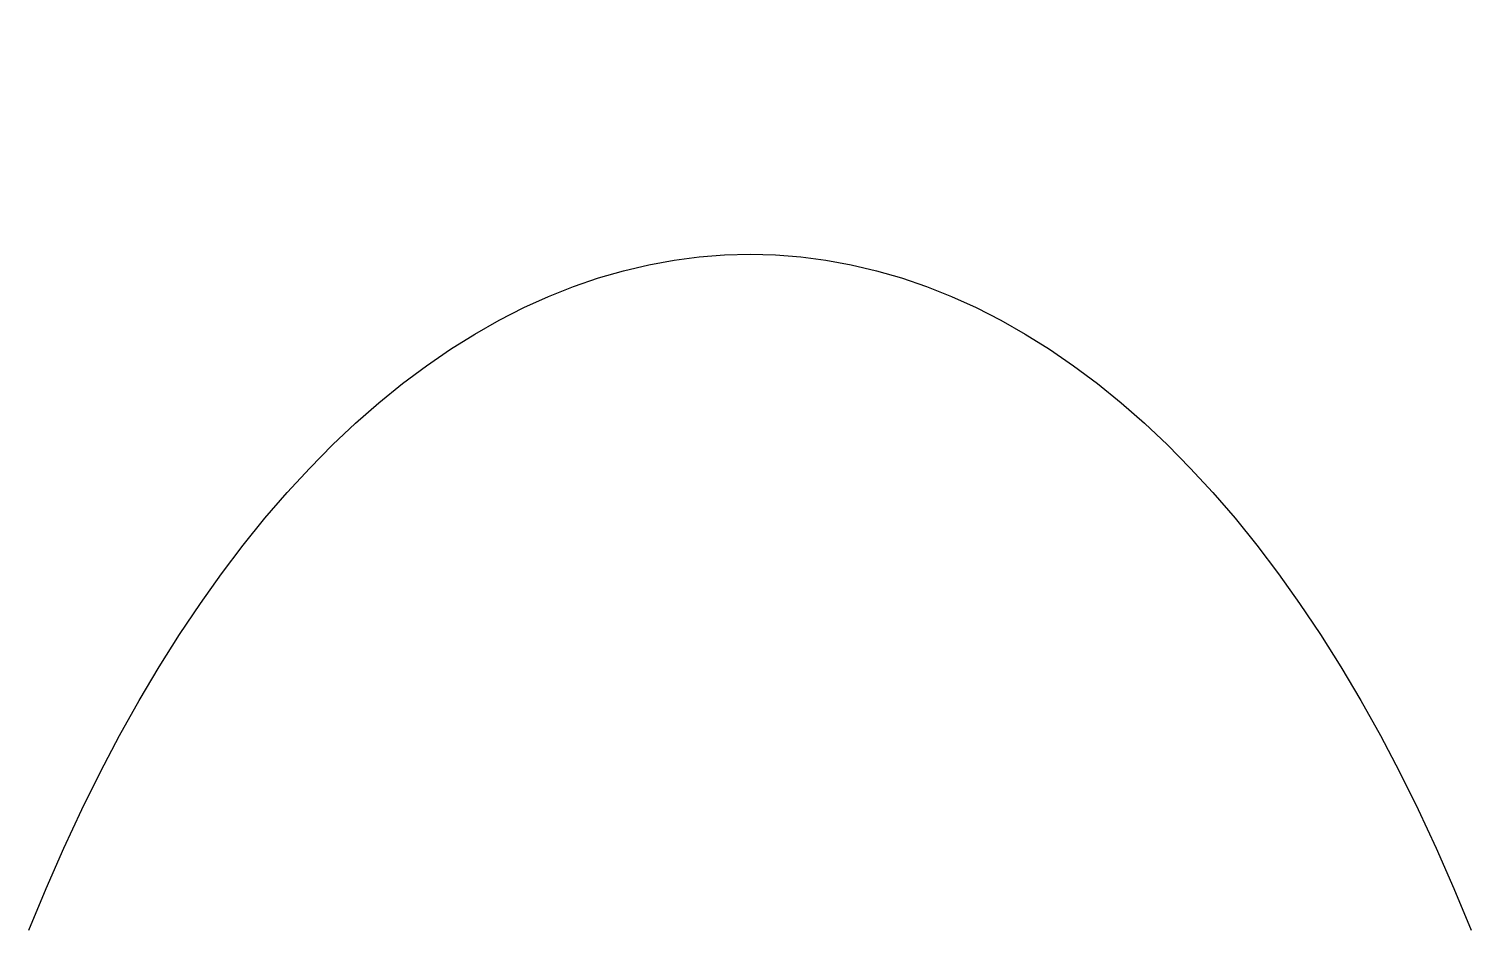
# Model space of a CAD drawing. Extents: x 0 to 4, y 0 to 2.5.
import ezdxf

# ---------------------------------------------------------------- set-up
doc = ezdxf.new("R2010")
doc.units = 0
doc.header["$MEASUREMENT"] = 0

msp = doc.modelspace()

# ---------------------------------------------------------------- linework, layer by layer
msp.add_open_spline([(0, 0), (1, 2.5), (3, 2.5), (4, 0)], degree=3)

doc.saveas('drawing.dxf')
